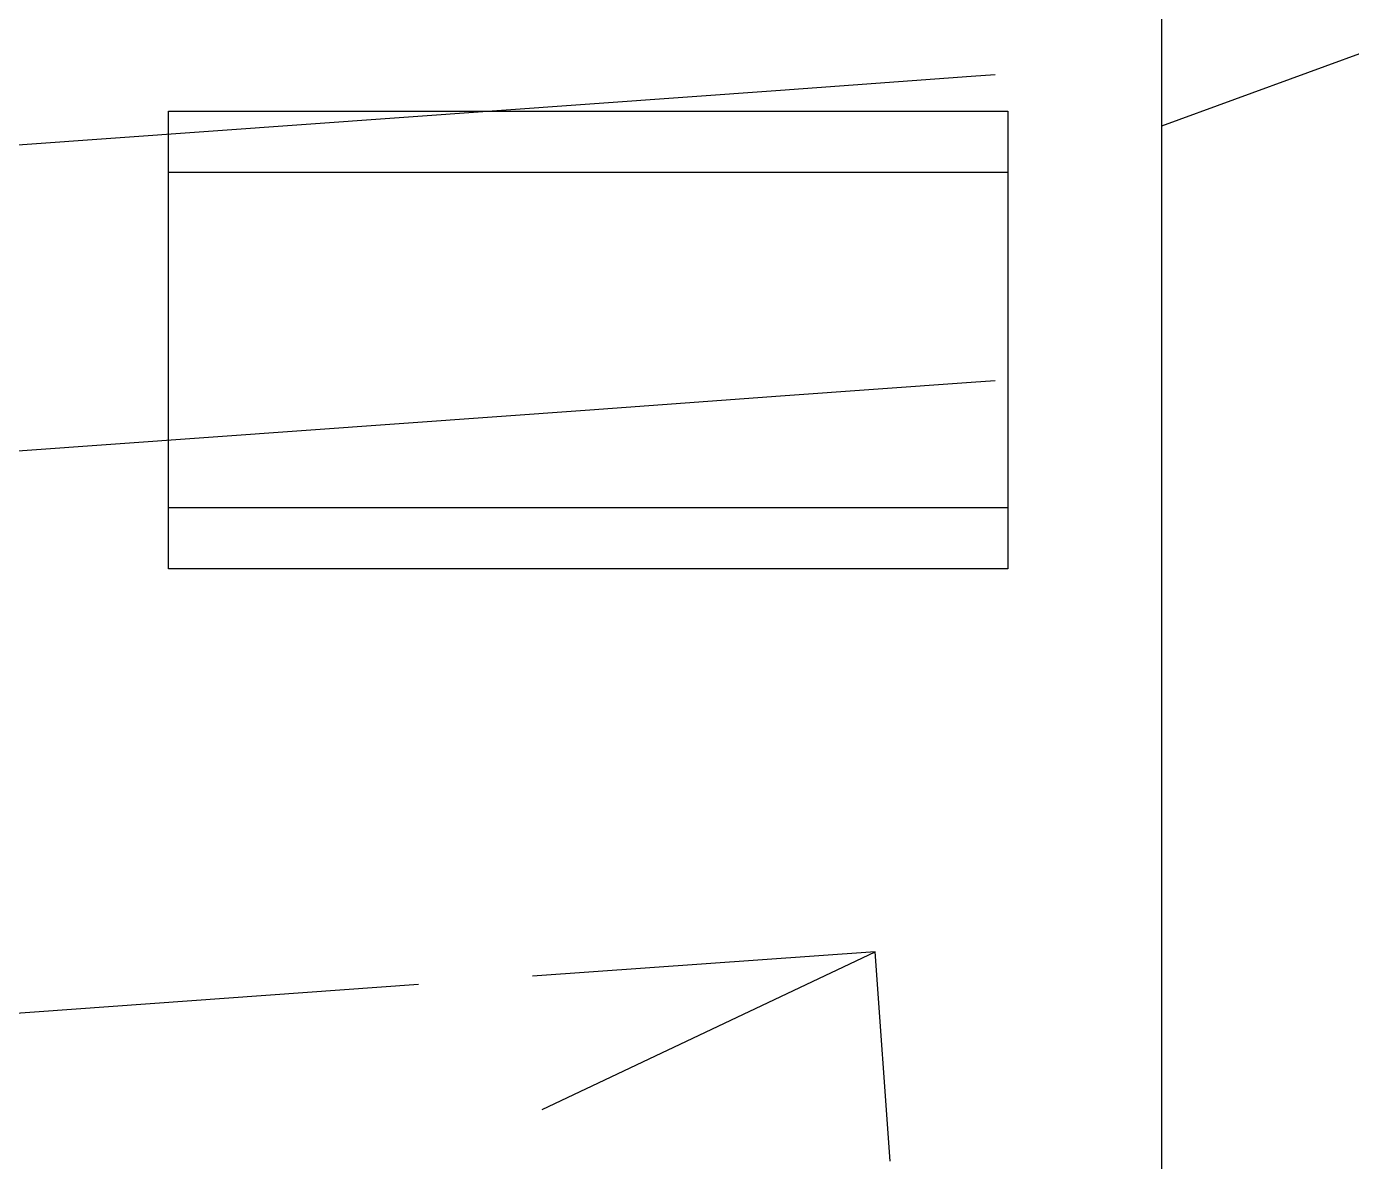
# Model space of a CAD drawing. Header units: inches. Extents: x 0 to 1813292486, y 0 to 3473589894.
# Drawn here: x 600637542 to 600638410, y 3473202525 to 3473203269 of the extents above; entities that cross this region are included whole.
import ezdxf

# ---------------------------------------------------------------- set-up
doc = ezdxf.new("R2010")
doc.units = ezdxf.units.IN
doc.header["$LTSCALE"] = 1000
doc.header["$MEASUREMENT"] = 0
doc.linetypes.add('AX-MALL-WALL-P02-QT$0$DASH', pattern=[0.35, 0.25, -0.1])
for name, color, linetype in [('A-Anno-Note', 241, 'Continuous'), ('AX-MALL-P02-200$0$A-Anno-Note', 241, 'Continuous'), ('AX-MALL-WALL-P02$0$A-Anno-Note', 241, 'Continuous'), ('AX-MALL-WALL-P02-QT$0$A-Detl-Patt', 8, 'Continuous'), ('AX-MALL-WALL-P02-QT$0$A-Detl-Thin', 131, 'Continuous'), ('AX-MALL-WALL-P02-QT$0$A-Fixt', 81, 'Continuous'), ('AX-MALL-WALL-P02-QT$0$A-Wall', 2, 'Continuous'), ('AX-MALL-WALL-P02-QT$0$A-Wall-Patt', 13, 'Continuous')]:
    doc.layers.add(name, color=color, linetype=linetype)

# ---------------------------------------------------------------- blocks, each defined once
blk = doc.blocks.new('AX-MALL-WALL-P02-QT$0$tj')
at = {"layer": 'AX-MALL-WALL-P02-QT$0$A-Detl-Patt'}
h = blk.add_hatch(dxfattribs=at)
h.set_pattern_fill('STEEL', color=256, scale=100, angle=50.43184)
h.set_pattern_definition([(75, (-14278.2, 156289.83), (-153.340725, 41.087523), []), (75, (-14317.88, 156358.57), (-153.340725, 41.087523), [])])
edge = h.paths.add_edge_path()
edge.add_arc((274302.95, 370915.37), 354853.23, 270.9601094, 275.9513129)
edge.add_line((311095.32, 17974.67), (323404.29, 17664.9))
edge.add_arc((337498.59, -5423.03), 27049.98, 84.429647, 121.402457, ccw=False)
edge.add_line((340124.27, 21499.21), (352435.62, 23411.52))
edge.add_line((352435.62, 23411.52), (352460.33, 23263.57))
edge.add_arc((262948.98, 558936.34), 543099.99, 279.486523, 288.50533)
edge.add_line((435325.04, 43917.81), (435185.93, 44187.61))
edge.add_arc((262948.98, 558936.34), 542799.99, 279.5181655, 288.5004443, ccw=False)
edge.add_line((352706.54, 23608.96), (352681.73, 23756.89))
edge.add_line((352681.73, 23756.89), (340117.77, 21803.84))
edge.add_arc((337510.1, -5455.01), 27383.3, 84.535526, 121.202684)
edge.add_line((323323.71, 17967.02), (311085.76, 18275.01))
edge.add_arc((274273.81, 371474.54), 355112.69, 270.9641106, 275.9501262, ccw=False)
edge.add_line((280248.98, 16412.11), (280248.98, 16111.96))
blk = doc.blocks.new('AX-MALL-WALL-P02-QT$0$JB-AC(i)-Li')
for p, q in [((-275, 0), (275, 0)), ((-275, 0), (275, 0)), ((-275, -300), (-275, 0)), ((275, 0), (275, -300)), ((-275, -40), (275, -40)), ((275, -260), (-275, -260)), ((275, -300), (-275, -300))]:
    blk.add_line(p, q)
blk = doc.blocks.new('AX-MALL-WALL-P02-QT$0$JB-AC(O)-Hide')
for p, q in [((150, 175), (-150, 175)), ((450, 175), (225, 175)), ((225, 87.5), (450, 175)), ((450, 37.5), (450, 175))]:
    blk.add_line(p, q)
blk = doc.blocks.new('AX-MALL-WALL-P02-QT')
at = {"layer": 'AX-MALL-WALL-P02-QT$0$A-Wall-Patt'}
h = blk.add_hatch(dxfattribs=at)
h.set_pattern_fill('普通砖', color=256, scale=200, style=0)
h.set_pattern_definition([(45, (0, 359), (-353.553532015, 353.553532015), [])])
h.paths.add_polyline_path([(600434448.46, 3473042178.7), (600434629.33, 3473042230.12), (600438246, 3473051938.52), (600438175.56, 3473052035.9), (600438058.58, 3473052008.34), (600434436.82, 3473042286.26)])
at = {"layer": 'AX-MALL-WALL-P02-QT$0$A-Detl-Thin', "linetype": 'AX-MALL-WALL-P02-QT$0$DASH', "ltscale": 3}
for points in [[(600430941.84, 3473044362.78, 0.00186), (600434786.83, 3473043225.82, 0.00186)], [(600430871.87, 3473044174.96, 0.00186), (600434716.83, 3473043037.9, 0.00186)]]:
    blk.add_lwpolyline(points, format="xyb", dxfattribs=at)
at = {"layer": 'AX-MALL-WALL-P02-QT$0$A-Wall'}
blk.add_line((600434436.82, 3473042286.26), (600438058.58, 3473052008.34), dxfattribs=at)
at = {"layer": 'AX-MALL-WALL-P02-QT$0$A-Detl-Thin', "rotation": 339.5681613091762}
blk.add_blockref('AX-MALL-WALL-P02-QT$0$tj', (600144118.7, 3473128496.29), dxfattribs=at)
at = {"layer": 'AX-MALL-WALL-P02-QT$0$A-Fixt'}
for name, p, rotation in [('AX-MALL-WALL-P02-QT$0$JB-AC(i)-Li', (600434423.32, 3473043327.05), 339.5681613375581), ('AX-MALL-WALL-P02-QT$0$JB-AC(O)-Hide', (600433926.09, 3473042703.63), 343.6672273638711)]:
    blk.add_blockref(name, p, dxfattribs=dict(at, rotation=rotation))
blk = doc.blocks.new('AX-MALL-WALL-P02')
at = {"layer": 'AX-MALL-WALL-P02$0$A-Anno-Note'}
blk.add_blockref('AX-MALL-WALL-P02-QT', (0, 0), dxfattribs=at)
blk = doc.blocks.new('AX-MALL-P02-200')
at = {"layer": 'AX-MALL-P02-200$0$A-Anno-Note'}
blk.add_blockref('AX-MALL-WALL-P02', (0, 0), dxfattribs=at)

msp = doc.modelspace()

# ---------------------------------------------------------------- block references
at = {"layer": 'A-Anno-Note', "rotation": 20.43183869077545}
msp.add_blockref('AX-MALL-P02-200', (1250392458.53, 9048125.68), dxfattribs=at)

doc.saveas('drawing.dxf')
